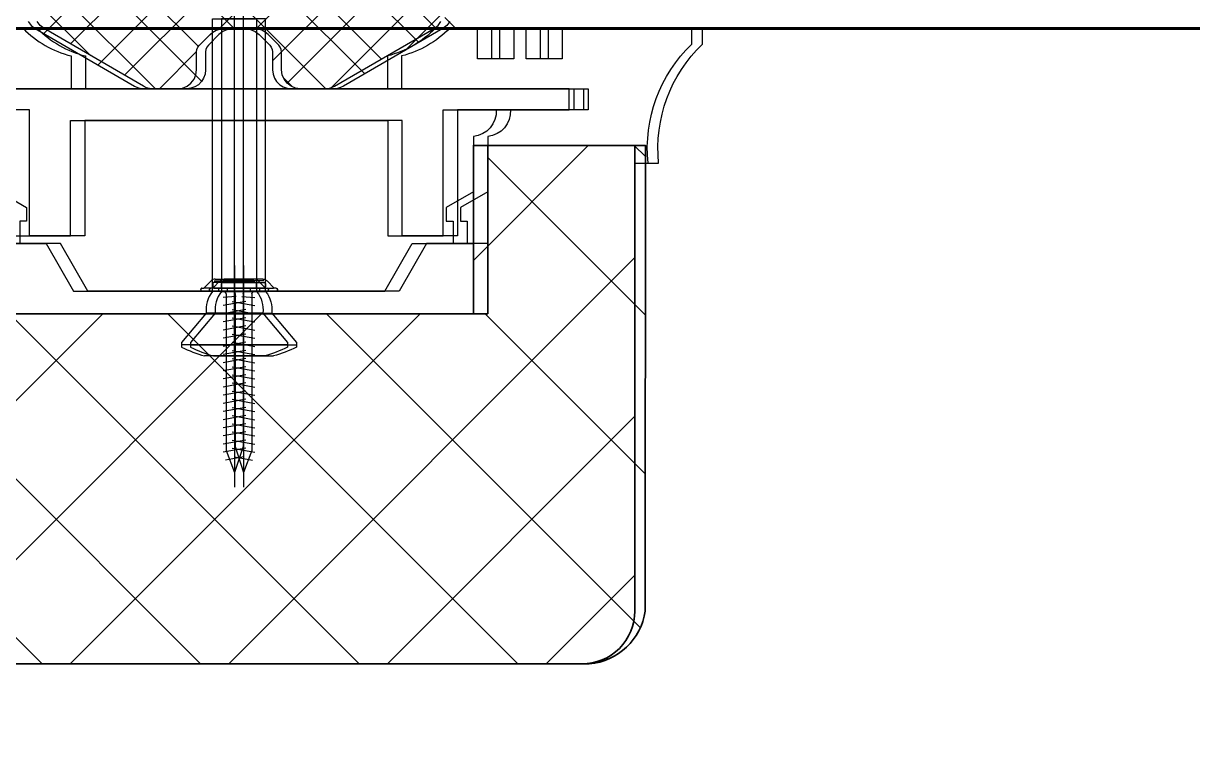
# Model space of a CAD drawing. Header units: centimetres. Extents: x -20963 to 233486, y -95276 to 159172.
# Drawn here: x 106757.24 to 106768.29, y 31741.49 to 31748.29 of the extents above; entities that cross this region are included whole.
import ezdxf

# ---------------------------------------------------------------- set-up
doc = ezdxf.new("R2010")
doc.units = ezdxf.units.CM
doc.header["$LTSCALE"] = 10
doc.header["$MEASUREMENT"] = 0
doc.linetypes.add('DASHDOT2', pattern=[0.5, 0.25, -0.125, 0, -0.125])
for name, color, linetype, lineweight in [('006 plans$0$$glazing$0$Aluminium', 2, 'Continuous', 30), ('006 plans$0$$glazing$0$EPDM Gasket', 77, 'Continuous', 25), ('006 plans$0$$glazing$0$Glazing', 3, 'Continuous', 25), ('006 plans$0$$glazing$0$Hatch', 89, 'Continuous', 13), ('006 plans$0$$glazing$0$Timber', 42, 'Continuous', 35), ('006 plans$0$A-DOOR', 5, 'Continuous', 13), ('006 Slab Edge$0$A-SLB-EDG', 171, 'Continuous', 60)]:
    doc.layers.add(name, color=color, linetype=linetype, lineweight=lineweight)
for name, color, linetype in [('006 plans$0$$glazing$0$Fastener', 80, 'Continuous'), ('A-MA-DEMISE LINE', 10, 'DASHDOT2'), ('LP-DIMENSION_INT_100', 51, 'Continuous')]:
    doc.layers.add(name, color=color, linetype=linetype)

# ---------------------------------------------------------------- blocks, each defined once
blk = doc.blocks.new('006 plans$0$$glazing$0$SPF2_MULLION')
at = {"layer": '006 plans$0$$glazing$0$Hatch'}
h = blk.add_hatch(dxfattribs=at)
h.set_pattern_fill('JIS_WOOD', color=256, scale=15, style=0)
h.set_pattern_definition([(45, (-3416.386, -1551.975), (-7.5, 7.5), [])])
edge = h.paths.add_edge_path()
edge.add_line((-37.85, 11.08), (-37.85, 55.08))
edge.add_arc((-32.85, 55.08), 5, 90, 180, ccw=False)
edge.add_line((-32.85, 60.08), (32.85, 60.08))
edge.add_arc((32.33, 54.22), 5.88, 8.3766, 84.9448, ccw=False)
edge.add_line((38.15, 55.08), (38.16, 11.08))
edge.add_line((38.16, 11.08), (23.59, 11.08))
edge.add_line((23.59, 11.08), (23.59, 26.99))
edge.add_line((23.59, 26.99), (-22.59, 26.99))
edge.add_line((-22.59, 26.99), (-22.59, 11.08))
edge.add_line((-22.59, 11.08), (-37.85, 11.08))
h = blk.add_hatch(dxfattribs=at)
h.set_pattern_fill('ANSI37', color=87, scale=1.796366, angle=180, style=0)
h.set_pattern_definition([(225, (5964.0956, 1707.88), (4.0329576, -4.0329576), []), (315, (5964.0956, 1707.88), (4.0329576, 4.0329576), [])])
h.paths.add_polyline_path([(17.07, -5.16), (17.5, -5.34), (17.96, -5.4), (18.43, -5.34), (18.86, -5.16), (19.23, -4.88), (19.52, -4.5), (19.7, -4.07), (19.76, -3.6), (19.76, -1.53), (19.7, -1.07), (19.52, -0.63), (19.24, -0.26), (18.87, 0.02), (9.46, 5.49), (9.18, 5.62), (8.87, 5.7), (8.56, 5.73), (5.39, 5.73), (4.92, 5.67), (4.49, 5.49), (4.12, 5.2), (3.83, 4.83), (3.65, 4.4), (3.59, 3.93), (3.59, 2.24), (3.56, 2), (3.47, 1.79), (3.33, 1.6), (2.32, 0.59), (2.05, 0.37), (1.74, 0.2), (1.4, 0.1), (1.05, 0.07), (-1.05, 0.07), (-1.52, 0.13), (-1.95, 0.31), (-2.32, 0.59), (-3.33, 1.6), (-3.47, 1.79), (-3.56, 2), (-3.59, 2.24), (-3.59, 3.93), (-3.64, 4.33), (-3.77, 4.71), (-3.98, 5.05), (-4.27, 5.34), (-4.61, 5.55), (-4.99, 5.68), (-5.39, 5.73), (-8.56, 5.73), (-8.87, 5.7), (-9.18, 5.62), (-9.46, 5.49), (-18.87, 0.02), (-19.24, -0.26), (-19.52, -0.63), (-19.7, -1.07), (-19.76, -1.53), (-19.76, -3.6), (-19.7, -4.07), (-19.52, -4.5), (-19.23, -4.88), (-18.86, -5.16), (-18.43, -5.34), (-17.96, -5.4), (-17.5, -5.34), (-17.07, -5.16), (-13.48, -3.09), (-13.09, -2.92), (-12.68, -2.85), (-12.27, -2.87), (-11.87, -2.99), (-11.5, -3.2), (-11.2, -3.49), (-10.97, -3.84), (-10.83, -4.23), (-10.78, -4.64), (-10.78, -5.83), (-10.84, -6.27), (-11, -6.68), (-11.25, -7.04), (-11.59, -7.33), (-11.99, -7.53), (-12.42, -7.62), (-18.12, -8.12), (-18.55, -8.21), (-18.95, -8.41), (-19.29, -8.7), (-19.54, -9.06), (-19.71, -9.47), (-19.76, -9.91), (-19.76, -11.69), (-19.71, -12.11), (-19.56, -12.51), (-19.33, -12.86), (-19.01, -13.15), (-18.64, -13.36), (-18.23, -13.47), (-17.81, -13.48), (-8.87, -12.7), (-8.46, -12.71), (-8.07, -12.81), (-7.71, -13), (-7.4, -13.26), (-7.16, -13.59), (-4.52, -18.15), (-4.43, -18.37), (-4.4, -18.6), (-4.4, -19.53), (-4.43, -19.75), (-4.51, -19.96), (-4.64, -20.15), (-4.82, -20.29), (-5.02, -20.39), (-6.02, -20.71), (-6.23, -20.8), (-6.4, -20.95), (-6.54, -21.13), (-6.62, -21.34), (-6.65, -21.56), (-6.65, -22.01), (-6.59, -22.48), (-6.41, -22.91), (-6.12, -23.28), (-5.75, -23.57), (-5.32, -23.75), (-4.85, -23.81), (4.85, -23.81), (5.25, -23.77), (5.63, -23.63), (5.97, -23.42), (6.25, -23.13), (6.47, -22.79), (6.6, -22.41), (6.65, -22.01), (6.65, -21.56), (6.62, -21.34), (6.54, -21.13), (6.4, -20.95), (6.23, -20.8), (6.02, -20.71), (5.02, -20.39), (4.82, -20.29), (4.64, -20.15), (4.51, -19.96), (4.43, -19.75), (4.4, -19.53), (4.4, -18.6), (4.43, -18.37), (4.52, -18.15), (7.16, -13.59), (7.4, -13.26), (7.71, -13), (8.07, -12.81), (8.46, -12.71), (8.87, -12.7), (17.81, -13.48), (18.23, -13.47), (18.64, -13.36), (19.01, -13.15), (19.33, -12.86), (19.56, -12.51), (19.71, -12.11), (19.76, -11.69), (19.76, -9.91), (19.71, -9.47), (19.54, -9.06), (19.29, -8.7), (18.95, -8.41), (18.55, -8.21), (18.12, -8.12), (12.42, -7.62), (11.98, -7.53), (11.59, -7.33), (11.25, -7.04), (10.99, -6.68), (10.83, -6.27), (10.78, -5.83), (10.78, -4.64), (10.84, -4.18), (11.02, -3.74), (11.31, -3.37), (11.68, -3.09), (12.11, -2.91), (12.58, -2.84), (13.04, -2.91), (13.47, -3.09)])
at = {"layer": '006 plans$0$$glazing$0$Aluminium'}
for points in [[(23.59, 26.99), (23.59, 20.36), (17.81, 20.36), (15.22, 24.84), (-14.22, 24.84), (-16.81, 20.36), (-22.59, 20.36), (-22.59, 26.99), (23.59, 26.99)], [(-22.59, 20.36), (-22.59, 15.48), (-20.01, 16.96), (-20.01, 18.24), (-20.66, 18.24), (-20.66, 20.36)], [(15.5, 8.73), (-14.5, 8.73), (-14.5, 19.62), (-19.74, 19.62), (-19.74, 7.73), (-31.64, 7.73), (-31.64, 5.73), (32.64, 5.73), (32.64, 7.73), (20.74, 7.73), (20.74, 19.62), (15.5, 19.62), (15.5, 8.73)]]:
    blk.add_lwpolyline(points, dxfattribs=at)
at = {"layer": '006 plans$0$$glazing$0$EPDM Gasket'}
for points in [[(-18.99, 0, -0.140493), (-14.46, 2.62), (-14.46, 5.73), (-32.09, 5.73), (-32.09, 7.73), (-24.75, 7.73, -0.399728), (-22.59, 10.23), (-22.59, 11.08), (-37.85, 11.08), (-37.85, 12.76), (-39.1, 12.76, -0.229751), (-43.23, 1.5), (-43.23, 0), (-29.65, 0), (-29.65, 2.9), (-27.58, 2.9), (-27.58, 0), (-25.05, 0), (-25.05, 2.9), (-22.97, 2.9), (-22.97, 0), (-18.99, 0)], [(19.99, 0, 0.140493), (15.46, 2.62), (15.46, 5.73), (33.09, 5.73), (33.09, 7.73), (25.75, 7.73, 0.399728), (23.59, 10.23), (23.59, 11.08), (38.16, 11.08), (38.16, 12.76), (39.41, 12.76, 0.229751), (43.55, 1.5), (43.55, 0), (30.65, 0), (30.65, 2.9), (28.58, 2.9), (28.58, 0), (26.05, 0), (26.05, 2.9), (23.97, 2.9), (23.97, 0), (19.99, 0)]]:
    blk.add_lwpolyline(points, format="xyb", dxfattribs=at)
blk.add_lwpolyline([(19.52, -0.63), (19.24, -0.26), (18.87, 0.02), (9.46, 5.49), (9.18, 5.62), (8.87, 5.7), (8.56, 5.73), (5.39, 5.73), (4.92, 5.67), (4.49, 5.49), (4.12, 5.2), (3.83, 4.83), (3.65, 4.4), (3.59, 3.93), (3.59, 2.24), (3.56, 2), (3.47, 1.79), (3.33, 1.6), (2.32, 0.59), (2.05, 0.37), (1.74, 0.2), (1.4, 0.1), (1.05, 0.07), (-1.05, 0.07), (-1.52, 0.13), (-1.95, 0.31), (-2.32, 0.59), (-3.33, 1.6), (-3.47, 1.79), (-3.56, 2), (-3.59, 2.24), (-3.59, 3.93), (-3.64, 4.33), (-3.77, 4.71), (-3.98, 5.05), (-4.27, 5.34), (-4.61, 5.55), (-4.99, 5.68), (-5.39, 5.73), (-8.56, 5.73), (-8.87, 5.7), (-9.18, 5.62), (-9.46, 5.49), (-18.87, 0.02), (-19.24, -0.26), (-19.52, -0.63)], dxfattribs=at)
at = {"layer": '006 plans$0$$glazing$0$Fastener', "color": 2}
blk.add_line((0, 22.43), (0, 43.38), dxfattribs=at)
at = {"layer": '006 plans$0$$glazing$0$Fastener'}
for p, q in [((-0.8, 39.53), (0, 42)), ((0.8, 39.92), (0, 42)), ((-1.07, 39.69), (1.07, 40.08)), ((-0.87, 40.5), (0.86, 40.81)), ((0.8, 39.15), (0.8, 39.92)), ((-1.07, 38.92), (1.07, 39.31)), ((-0.8, 38.76), (-0.8, 39.53)), ((-0.8, 37.99), (-0.8, 38.76)), ((0.8, 38.38), (0.8, 39.15)), ((-1.07, 38.15), (1.07, 38.54)), ((-1.07, 37.38), (1.07, 37.77)), ((-0.8, 37.22), (-0.8, 37.99)), ((0.8, 37.61), (0.8, 38.38)), ((0.8, 36.84), (0.8, 37.61)), ((-1.07, 36.61), (1.07, 37)), ((-0.8, 36.45), (-0.8, 37.22)), ((0.8, 36.07), (0.8, 36.84)), ((-1.07, 35.84), (1.07, 36.23)), ((-1.07, 35.07), (1.07, 35.46)), ((-0.8, 35.68), (-0.8, 36.45)), ((-0.8, 34.91), (-0.8, 35.68)), ((0.8, 35.3), (0.8, 36.07)), ((-1.07, 34.3), (1.07, 34.69)), ((-0.8, 34.14), (-0.8, 34.91)), ((0.8, 34.53), (0.8, 35.3)), ((0.8, 33.76), (0.8, 34.53)), ((-1.07, 33.53), (1.07, 33.92)), ((-0.8, 33.37), (-0.8, 34.14)), ((-0.8, 32.6), (-0.8, 33.37)), ((0.8, 32.99), (0.8, 33.76)), ((-1.07, 32.76), (1.07, 33.15)), ((-1.07, 31.99), (1.07, 32.38)), ((-0.8, 31.83), (-0.8, 32.6)), ((0.8, 32.22), (0.8, 32.99)), ((0.8, 31.45), (0.8, 32.22)), ((-1.07, 31.22), (1.07, 31.61)), ((-0.8, 31.06), (-0.8, 31.83)), ((-0.8, 30.29), (-0.8, 31.06)), ((0.8, 30.68), (0.8, 31.45)), ((-1.07, 30.45), (1.07, 30.84)), ((-1.07, 29.68), (1.07, 30.07)), ((-0.8, 29.52), (-0.8, 30.29)), ((0.8, 29.91), (0.8, 30.68)), ((0.8, 29.14), (0.8, 29.91)), ((-1.07, 28.91), (1.07, 29.3)), ((-0.8, 28.75), (-0.8, 29.52)), ((-0.8, 27.98), (-0.8, 28.75)), ((0.8, 28.37), (0.8, 29.14)), ((-1.07, 28.14), (1.07, 28.53)), ((-1.07, 27.37), (1.07, 27.76)), ((-0.8, 27.21), (-0.8, 27.98)), ((0.8, 27.6), (0.8, 28.37)), ((-1.07, 26.6), (1.07, 26.99)), ((-0.8, 26.44), (-0.8, 27.21)), ((0.8, 26.83), (0.8, 27.6)), ((0.8, 26.06), (0.8, 26.83)), ((-1.07, 25.83), (1.07, 26.22)), ((-0.8, 25.67), (-0.8, 26.44)), ((-0.8, 25.12), (-0.8, 25.67)), ((-0.16, 25.37), (1.07, 25.45)), ((0.8, 25.29), (0.8, 26.06)), ((-3.2, 24.68), (-3.2, 24.73)), ((-3.09, 24.84), (3.09, 24.84)), ((-2.92, 24.57), (-3.09, 24.57)), ((-2.22, 23.87), (-2.92, 24.57)), ((-2.73, 24.57), (2.83, 24.57)), ((-2.06, 24.46), (-2.06, 24.13)), ((-1.51, 24.57), (-1.95, 24.57)), ((-1.46, 24.84), (-1.51, 24.79)), ((-1.51, 24.79), (-1.51, 24.57)), ((1.51, 24.57), (-1.51, 24.57)), ((1.46, 24.84), (-1.46, 24.84)), ((0.8, 25.12), (0.8, 25.29)), ((1.51, 24.79), (1.46, 24.84)), ((1.51, 24.57), (1.51, 24.79)), ((1.95, 24.57), (1.51, 24.57)), ((2.06, 24.13), (2.06, 24.46)), ((2.92, 24.57), (2.22, 23.87)), ((3.09, 24.57), (2.92, 24.57)), ((3.2, 24.73), (3.2, 24.68)), ((-1.95, 24.02), (1.95, 24.02)), ((1.94, 23.87), (-1.92, 23.87)), ((1.83, 23.71), (-1.83, 23.71))]:
    blk.add_line(p, q, dxfattribs=at)
at = {"layer": '006 plans$0$$glazing$0$Fastener', "color": 2}
blk.add_lwpolyline([(0, 34.27), (0, -49.47)], dxfattribs=at)
at = {"layer": '006 plans$0$$glazing$0$Fastener'}
for points in [[(2.09, 24.89), (2.09, -0.9), (-2.09, -0.9), (-2.09, 24.89, -0.199799), (-2.68, 26.92), (-5.01, 29.7), (-5.01, 30.14, -0.053028), (-2.83, 30.97)], [(-2.09, 24.89), (2.09, 24.89, 0.199799), (2.68, 26.92), (5.01, 29.7), (5.01, 30.14, 0.053028), (2.83, 30.97)]]:
    blk.add_lwpolyline(points, format="xyb", dxfattribs=at)
for points in [[(-2.83, 30.97), (2.83, 30.97)], [(-5.01, 29.93), (5.01, 29.93)], [(-2.68, 26.92), (2.68, 26.92)]]:
    blk.add_lwpolyline(points, dxfattribs=at)
for centre, radius, start, end in [((-3.09, 24.73), 0.11, 90, 180), ((-3.09, 24.68), 0.11, 180, 270), ((-1.95, 24.46), 0.11, 90, 180), ((-1.07, 25.12), 0.275, 270, 0), ((1.07, 25.12), 0.275, 180, 270), ((1.95, 24.46), 0.11, 0, 90), ((3.09, 24.73), 0.11, 0, 90), ((3.09, 24.68), 0.11, 270, 0), ((-1.83, 24.26), 0.55, 225, 270), ((-1.95, 24.13), 0.11, 180, 270), ((1.83, 24.26), 0.55, 270, 315), ((1.95, 24.13), 0.11, 270, 0)]:
    blk.add_arc(centre, radius, start, end, dxfattribs=at)
at = {"layer": '006 plans$0$$glazing$0$Timber'}
blk.add_lwpolyline([(-37.85, 11.08), (-37.85, 55.08, -0.414214), (-32.85, 60.08), (32.85, 60.08, -0.347103), (38.15, 55.08), (38.16, 11.08), (23.59, 11.08), (23.59, 26.99), (-22.59, 26.99), (-22.59, 11.08)], format="xyb", close=True, dxfattribs=at)
blk = doc.blocks.new('006 plans$0$$glazing$0$SPF1_MULLION')
at = {"layer": '006 plans$0$$glazing$0$Hatch'}
h = blk.add_hatch(dxfattribs=at)
h.set_pattern_fill('JIS_WOOD', color=256, scale=15, style=0)
h.set_pattern_definition([(45, (-3416.731, -1551.975), (-7.5, 7.5), [])])
edge = h.paths.add_edge_path()
edge.add_line((-37.85, 11.08), (-37.85, 55.08))
edge.add_arc((-32.85, 55.08), 5, 90, 180, ccw=False)
edge.add_line((-32.85, 60.08), (32.85, 60.08))
edge.add_arc((32.33, 54.22), 5.88, 8.3766, 84.9448, ccw=False)
edge.add_line((38.15, 55.08), (38.16, 11.08))
edge.add_line((38.16, 11.08), (23.25, 11.08))
edge.add_line((23.25, 11.08), (23.25, 26.99))
edge.add_line((23.25, 26.99), (-22.93, 26.99))
edge.add_line((-22.93, 26.99), (-22.93, 11.08))
edge.add_line((-22.93, 11.08), (-37.85, 11.08))
h = blk.add_hatch(dxfattribs=at)
h.set_pattern_fill('ANSI37', color=87, scale=1.796366, angle=180, style=0)
h.set_pattern_definition([(225, (5964.251, 1707.88), (4.0329576, -4.0329576), []), (315, (5964.251, 1707.88), (4.0329576, 4.0329576), [])])
h.paths.add_polyline_path([(17.22, -5.16), (17.65, -5.34), (18.12, -5.4), (18.58, -5.34), (19.02, -5.16), (19.39, -4.88), (19.67, -4.5), (19.85, -4.07), (19.92, -3.6), (19.92, -1.53), (19.85, -1.07), (19.68, -0.63), (19.39, -0.26), (19.02, 0.02), (9.62, 5.49), (9.33, 5.62), (9.03, 5.7), (8.72, 5.73), (5.54, 5.73), (5.08, 5.67), (4.65, 5.49), (4.27, 5.2), (3.99, 4.83), (3.81, 4.4), (3.75, 3.93), (3.75, 2.24), (3.72, 2), (3.63, 1.79), (3.49, 1.6), (2.48, 0.59), (2.21, 0.37), (1.9, 0.2), (1.56, 0.1), (1.21, 0.07), (-0.9, 0.07), (-1.36, 0.13), (-1.8, 0.31), (-2.17, 0.59), (-3.17, 1.6), (-3.32, 1.79), (-3.41, 2), (-3.44, 2.24), (-3.44, 3.93), (-3.48, 4.33), (-3.62, 4.71), (-3.83, 5.05), (-4.11, 5.34), (-4.45, 5.55), (-4.83, 5.68), (-5.23, 5.73), (-8.4, 5.73), (-8.72, 5.7), (-9.02, 5.62), (-9.31, 5.49), (-18.71, 0.02), (-19.08, -0.26), (-19.37, -0.63), (-19.54, -1.07), (-19.6, -1.53), (-19.6, -3.6), (-19.54, -4.07), (-19.36, -4.5), (-19.08, -4.88), (-18.71, -5.16), (-18.27, -5.34), (-17.81, -5.4), (-17.34, -5.34), (-16.91, -5.16), (-13.32, -3.09), (-12.94, -2.92), (-12.53, -2.85), (-12.11, -2.87), (-11.71, -2.99), (-11.35, -3.2), (-11.05, -3.49), (-10.82, -3.84), (-10.67, -4.23), (-10.63, -4.64), (-10.63, -5.83), (-10.68, -6.27), (-10.84, -6.68), (-11.1, -7.04), (-11.43, -7.33), (-11.83, -7.53), (-12.27, -7.62), (-17.96, -8.12), (-18.4, -8.21), (-18.8, -8.41), (-19.13, -8.7), (-19.39, -9.06), (-19.55, -9.47), (-19.6, -9.91), (-19.6, -11.69), (-19.55, -12.11), (-19.41, -12.51), (-19.17, -12.86), (-18.86, -13.15), (-18.49, -13.36), (-18.08, -13.47), (-17.65, -13.48), (-8.71, -12.7), (-8.31, -12.71), (-7.91, -12.81), (-7.55, -13), (-7.24, -13.26), (-7, -13.59), (-4.37, -18.15), (-4.28, -18.37), (-4.25, -18.6), (-4.25, -19.53), (-4.27, -19.75), (-4.36, -19.96), (-4.49, -20.15), (-4.66, -20.29), (-4.87, -20.39), (-5.87, -20.71), (-6.07, -20.8), (-6.25, -20.95), (-6.38, -21.13), (-6.46, -21.34), (-6.49, -21.56), (-6.49, -22.01), (-6.43, -22.48), (-6.25, -22.91), (-5.96, -23.28), (-5.59, -23.57), (-5.16, -23.75), (-4.69, -23.81), (5.01, -23.81), (5.41, -23.77), (5.78, -23.63), (6.13, -23.42), (6.41, -23.13), (6.62, -22.79), (6.76, -22.41), (6.8, -22.01), (6.8, -21.56), (6.77, -21.34), (6.69, -21.13), (6.56, -20.95), (6.38, -20.8), (6.18, -20.71), (5.18, -20.39), (4.97, -20.29), (4.8, -20.15), (4.67, -19.96), (4.58, -19.75), (4.56, -19.53), (4.56, -18.6), (4.59, -18.37), (4.68, -18.15), (7.31, -13.59), (7.55, -13.26), (7.86, -13), (8.22, -12.81), (8.62, -12.71), (9.02, -12.7), (17.96, -13.48), (18.39, -13.47), (18.8, -13.36), (19.17, -13.15), (19.48, -12.86), (19.72, -12.51), (19.87, -12.11), (19.92, -11.69), (19.92, -9.91), (19.86, -9.47), (19.7, -9.06), (19.44, -8.7), (19.11, -8.41), (18.71, -8.21), (18.28, -8.12), (12.57, -7.62), (12.14, -7.53), (11.74, -7.33), (11.41, -7.04), (11.15, -6.68), (10.99, -6.27), (10.93, -5.83), (10.93, -4.64), (11, -4.18), (11.17, -3.74), (11.46, -3.37), (11.83, -3.09), (12.27, -2.91), (12.73, -2.84), (13.2, -2.91), (13.63, -3.09)])
at = {"layer": '006 plans$0$$glazing$0$Aluminium'}
for points in [[(23.25, 26.99), (23.25, 20.36), (17.47, 20.36), (14.88, 24.84), (-14.56, 24.84), (-17.15, 20.36), (-22.93, 20.36), (-22.93, 26.99), (23.25, 26.99)], [(-22.93, 20.36), (-22.93, 15.48), (-20.36, 16.96), (-20.36, 18.24), (-21, 18.24), (-21, 20.36)], [(23.25, 20.36), (23.25, 15.48), (20.67, 16.96), (20.67, 18.24), (21.31, 18.24), (21.31, 20.36)], [(15.16, 8.73), (-14.84, 8.73), (-14.84, 19.62), (-20.08, 19.62), (-20.08, 7.73), (-31.99, 7.73), (-31.99, 5.73), (32.3, 5.73), (32.3, 7.73), (20.39, 7.73), (20.39, 19.62), (15.16, 19.62), (15.16, 8.73)]]:
    blk.add_lwpolyline(points, dxfattribs=at)
at = {"layer": '006 plans$0$$glazing$0$EPDM Gasket'}
for points in [[(-19.34, 0, -0.140493), (-14.8, 2.62), (-14.8, 5.73), (-32.43, 5.73), (-32.43, 7.73), (-25.1, 7.73, -0.399728), (-22.93, 10.23), (-22.93, 11.08), (-37.85, 11.08), (-37.85, 12.76), (-39.1, 12.76, -0.229751), (-43.23, 1.5), (-43.23, 0), (-29.99, 0), (-29.99, 2.9), (-27.92, 2.9), (-27.92, 0), (-25.4, 0), (-25.4, 2.9), (-23.32, 2.9), (-23.32, 0), (-19.34, 0)], [(19.65, 0, 0.140493), (15.11, 2.62), (15.11, 5.73), (32.74, 5.73), (32.74, 7.73), (25.41, 7.73, 0.399728), (23.25, 10.23), (23.25, 11.08), (38.16, 11.08), (38.16, 12.76), (39.41, 12.76, 0.229751), (43.55, 1.5), (43.55, 0), (30.3, 0), (30.3, 2.9), (28.23, 2.9), (28.23, 0), (25.71, 0), (25.71, 2.9), (23.63, 2.9), (23.63, 0), (19.65, 0)]]:
    blk.add_lwpolyline(points, format="xyb", dxfattribs=at)
blk.add_lwpolyline([(19.68, -0.63), (19.39, -0.26), (19.02, 0.02), (9.62, 5.49), (9.33, 5.62), (9.03, 5.7), (8.72, 5.73), (5.54, 5.73), (5.08, 5.67), (4.65, 5.49), (4.27, 5.2), (3.99, 4.83), (3.81, 4.4), (3.75, 3.93), (3.75, 2.24), (3.72, 2), (3.63, 1.79), (3.49, 1.6), (2.48, 0.59), (2.21, 0.37), (1.9, 0.2), (1.56, 0.1), (1.21, 0.07), (-0.9, 0.07), (-1.36, 0.13), (-1.8, 0.31), (-2.17, 0.59), (-3.17, 1.6), (-3.32, 1.79), (-3.41, 2), (-3.44, 2.24), (-3.44, 3.93), (-3.48, 4.33), (-3.62, 4.71), (-3.83, 5.05), (-4.11, 5.34), (-4.45, 5.55), (-4.83, 5.68), (-5.23, 5.73), (-8.4, 5.73), (-8.72, 5.7), (-9.02, 5.62), (-9.31, 5.49), (-18.71, 0.02), (-19.08, -0.26), (-19.37, -0.63)], dxfattribs=at)
at = {"layer": '006 plans$0$$glazing$0$Fastener', "color": 2}
blk.add_line((0.16, 22.43), (0.16, 43.38), dxfattribs=at)
at = {"layer": '006 plans$0$$glazing$0$Fastener'}
for p, q in [((-0.64, 39.53), (0.16, 42)), ((0.95, 39.92), (0.16, 42)), ((-0.92, 39.69), (1.23, 40.08)), ((-0.71, 40.5), (1.01, 40.81)), ((0.95, 39.15), (0.95, 39.92)), ((-0.92, 38.92), (1.23, 39.31)), ((-0.64, 38.76), (-0.64, 39.53)), ((-0.64, 37.99), (-0.64, 38.76)), ((0.95, 38.38), (0.95, 39.15)), ((-0.92, 38.15), (1.23, 38.54)), ((-0.92, 37.38), (1.23, 37.77)), ((-0.64, 37.22), (-0.64, 37.99)), ((0.95, 37.61), (0.95, 38.38)), ((0.95, 36.84), (0.95, 37.61)), ((-0.92, 36.61), (1.23, 37)), ((-0.64, 36.45), (-0.64, 37.22)), ((0.95, 36.07), (0.95, 36.84)), ((-0.92, 35.84), (1.23, 36.23)), ((-0.92, 35.07), (1.23, 35.46)), ((-0.64, 35.68), (-0.64, 36.45)), ((-0.64, 34.91), (-0.64, 35.68)), ((0.95, 35.3), (0.95, 36.07)), ((-0.92, 34.3), (1.23, 34.69)), ((-0.64, 34.14), (-0.64, 34.91)), ((0.95, 34.53), (0.95, 35.3)), ((0.95, 33.76), (0.95, 34.53)), ((-0.92, 33.53), (1.23, 33.92)), ((-0.64, 33.37), (-0.64, 34.14)), ((-0.64, 32.6), (-0.64, 33.37)), ((0.95, 32.99), (0.95, 33.76)), ((-0.92, 32.76), (1.23, 33.15)), ((-0.92, 31.99), (1.23, 32.38)), ((-0.64, 31.83), (-0.64, 32.6)), ((0.95, 32.22), (0.95, 32.99)), ((0.95, 31.45), (0.95, 32.22)), ((-0.92, 31.22), (1.23, 31.61)), ((-0.64, 31.06), (-0.64, 31.83)), ((-0.64, 30.29), (-0.64, 31.06)), ((0.95, 30.68), (0.95, 31.45)), ((-0.92, 30.45), (1.23, 30.84)), ((-0.92, 29.68), (1.23, 30.07)), ((-0.64, 29.52), (-0.64, 30.29)), ((0.95, 29.91), (0.95, 30.68)), ((0.95, 29.14), (0.95, 29.91)), ((-0.92, 28.91), (1.23, 29.3)), ((-0.64, 28.75), (-0.64, 29.52)), ((-0.64, 27.98), (-0.64, 28.75)), ((0.95, 28.37), (0.95, 29.14)), ((-0.92, 28.14), (1.23, 28.53)), ((-0.92, 27.37), (1.23, 27.76)), ((-0.64, 27.21), (-0.64, 27.98)), ((0.95, 27.6), (0.95, 28.37)), ((-0.92, 26.6), (1.23, 26.99)), ((-0.64, 26.44), (-0.64, 27.21)), ((0.95, 26.83), (0.95, 27.6)), ((0.95, 26.06), (0.95, 26.83)), ((-0.92, 25.83), (1.23, 26.22)), ((-0.64, 25.67), (-0.64, 26.44)), ((-0.64, 25.12), (-0.64, 25.67)), ((0, 25.37), (1.23, 25.45)), ((0.95, 25.29), (0.95, 26.06)), ((-3.05, 24.68), (-3.05, 24.73)), ((-2.94, 24.84), (3.25, 24.84)), ((-2.76, 24.57), (-2.94, 24.57)), ((-2.07, 23.87), (-2.76, 24.57)), ((-2.57, 24.57), (2.99, 24.57)), ((-1.91, 24.46), (-1.91, 24.13)), ((-1.36, 24.57), (-1.8, 24.57)), ((-1.3, 24.84), (-1.36, 24.79)), ((-1.36, 24.79), (-1.36, 24.57)), ((1.67, 24.57), (-1.36, 24.57)), ((1.61, 24.84), (-1.3, 24.84)), ((0.95, 25.12), (0.95, 25.29)), ((1.67, 24.79), (1.61, 24.84)), ((1.67, 24.57), (1.67, 24.79)), ((2.11, 24.57), (1.67, 24.57)), ((2.22, 24.13), (2.22, 24.46)), ((3.07, 24.57), (2.38, 23.87)), ((3.25, 24.57), (3.07, 24.57)), ((3.36, 24.73), (3.36, 24.68)), ((-1.8, 24.02), (2.11, 24.02)), ((2.09, 23.87), (-1.77, 23.87)), ((1.99, 23.71), (-1.68, 23.71))]:
    blk.add_line(p, q, dxfattribs=at)
at = {"layer": '006 plans$0$$glazing$0$Fastener', "color": 2}
blk.add_lwpolyline([(0.16, 34.27), (0.16, -49.47)], dxfattribs=at)
at = {"layer": '006 plans$0$$glazing$0$Fastener'}
for points in [[(2.25, 24.89), (2.25, -0.9), (-1.93, -0.9), (-1.93, 24.89, -0.199799), (-2.52, 26.92), (-4.85, 29.7), (-4.85, 30.14, -0.053028), (-2.68, 30.97)], [(-1.93, 24.89), (2.25, 24.89, 0.199799), (2.83, 26.92), (5.16, 29.7), (5.16, 30.14, 0.053028), (2.99, 30.97)]]:
    blk.add_lwpolyline(points, format="xyb", dxfattribs=at)
for points in [[(-2.68, 30.97), (2.99, 30.97)], [(-4.85, 29.93), (5.16, 29.93)], [(-2.52, 26.92), (2.83, 26.92)]]:
    blk.add_lwpolyline(points, dxfattribs=at)
for centre, radius, start, end in [((-2.94, 24.73), 0.11, 90, 180), ((-2.94, 24.68), 0.11, 180, 270), ((-1.8, 24.46), 0.11, 90, 180), ((-0.92, 25.12), 0.275, 270, 0), ((1.23, 25.12), 0.275, 180, 270), ((2.11, 24.46), 0.11, 0, 90), ((3.25, 24.73), 0.11, 0, 90), ((3.25, 24.68), 0.11, 270, 360), ((-1.68, 24.26), 0.55, 225, 270), ((-1.8, 24.13), 0.11, 180, 270), ((1.99, 24.26), 0.55, 270, 315), ((2.11, 24.13), 0.11, 270, 360)]:
    blk.add_arc(centre, radius, start, end, dxfattribs=at)
at = {"layer": '006 plans$0$$glazing$0$Timber'}
blk.add_lwpolyline([(-37.85, 11.08), (-37.85, 55.08, -0.414214), (-32.85, 60.08), (32.85, 60.08, -0.347103), (38.15, 55.08), (38.16, 11.08), (23.25, 11.08), (23.25, 26.99), (-22.93, 26.99), (-22.93, 11.08)], format="xyb", close=True, dxfattribs=at)
blk = doc.blocks.new('gfgf')
at = {"layer": '006 plans$0$$glazing$0$Glazing', "linetype": 'Continuous'}
for p in [(403677.73, 244801), (405384.94, 244799.96), (405384.94, 244799.96)]:
    blk.add_line(p, (403678.73, 244800), dxfattribs=at)
at = {"layer": '006 plans$0$A-DOOR'}
blk.add_lwpolyline([(406397.39, 246500), (406954.03, 246500), (406950.01, 244498.52), (405451.05, 244498.52), (405451.04, 244799.96), (391452.27, 244800)], dxfattribs=at)
at = {"layer": '006 Slab Edge$0$A-SLB-EDG'}
blk.add_lwpolyline([(409947.39, 241470), (401557.39, 241470), (401557.41, 244800), (405447.39, 244799.96), (405447.39, 244950), (406547.35, 244950), (406547.35, 245680), (409947.39, 245680)], dxfattribs=at)
at = {"color": 1, "rotation": 180}
blk.add_blockref('006 plans$0$$glazing$0$SPF2_MULLION', (403657.84, 244800), dxfattribs=at)
at = {"extrusion": (0, 0, -1), "zscale": -1, "rotation": 179.9995241746047}
blk.add_blockref('006 plans$0$$glazing$0$SPF1_MULLION', (-403658.53, 244800), dxfattribs=at)
blk = doc.blocks.new('PLAN')
at = {"layer": 'A-MA-DEMISE LINE', "color": 4, "xscale": 0.1, "yscale": 0.1, "zscale": 0.1}
blk.add_blockref('gfgf', (62317.381, 7268.244, 0), dxfattribs=at)

msp = doc.modelspace()

# ---------------------------------------------------------------- block references
at = {"layer": 'LP-DIMENSION_INT_100', "color": 2}
msp.add_blockref('PLAN', (4076.067, 0), dxfattribs=at)

doc.saveas('drawing.dxf')
